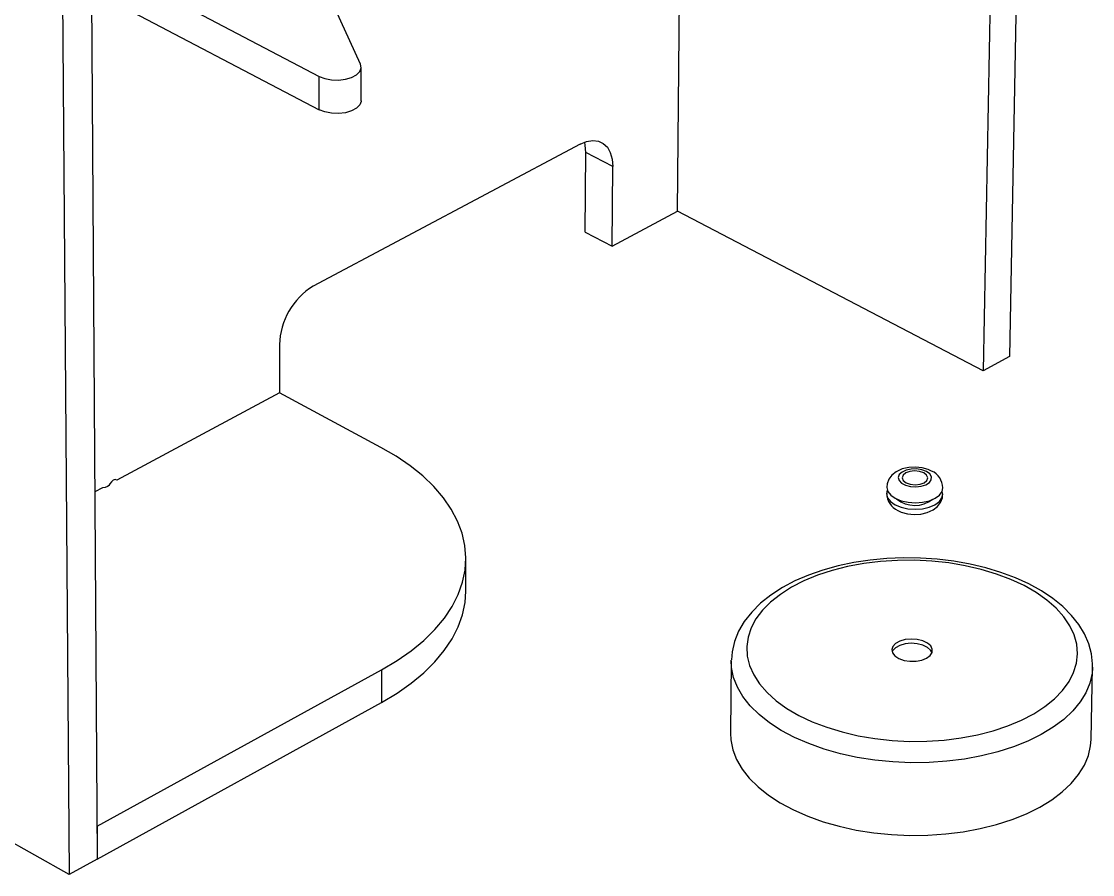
# Model space of a CAD drawing. Extents: x 0 to 159, y 0 to 236.
# Drawn here: x 100.2 to 137.35, y 101.65 to 131.25 of the extents above; entities that cross this region are included whole.
import ezdxf

# ---------------------------------------------------------------- set-up
doc = ezdxf.new("R2010")
doc.units = 0
doc.layers.get('0').update_dxf_attribs({"linetype": 'CONTINUOUS'})

msp = doc.modelspace()

# ---------------------------------------------------------------- linework, layer by layer
at = {"color": 7, "linetype": 'CONTINUOUS'}
for p, q in [((135.287, 213.264), (133.564, 119.124)), ((136.233, 212.405), (134.468, 119.622)), ((111.962, 129.758), (109.021, 136.233)), ((102.612, 135.764), (102.833, 102.19)), ((101.61, 135.252), (101.859, 101.653)), ((122.958, 124.664), (123.063, 135.487)), ((102.972, 133.306), (110.533, 129.34)), ((102.979, 132.153), (110.533, 128.181)), ((110.533, 128.181), (110.533, 129.34)), ((111.984, 128.496), (111.985, 129.655)), ((119.579, 126.99), (110.323, 122.062)), ((119.759, 123.933), (119.779, 126.698)), ((120.711, 126.211), (119.779, 126.698)), ((120.689, 123.445), (120.711, 126.211)), ((120.689, 123.445), (122.958, 124.664)), ((133.564, 119.124), (122.958, 124.664)), ((119.759, 123.933), (120.689, 123.445)), ((109.154, 120.038), (109.156, 118.362)), ((134.468, 119.622), (133.564, 119.124)), ((109.156, 118.362), (103.516, 115.339)), ((112.667, 116.472), (109.156, 118.362)), ((103.505, 115.345), (103.516, 115.339)), ((103.013, 115.069), (102.749, 114.927)), ((115.616, 111.48), (115.62, 112.604)), ((124.823, 109.069), (124.795, 106.561)), ((124.823, 109.069), (124.824, 109.091)), ((102.826, 103.328), (112.697, 108.754)), ((112.697, 108.754), (112.695, 107.624)), ((137.301, 106.334), (137.355, 108.844)), ((137.355, 108.844), (137.354, 108.817)), ((102.833, 102.19), (112.695, 107.624)), ((102.826, 103.328), (102.833, 102.19)), ((101.859, 101.653), (99.478, 102.993)), ((102.833, 102.19), (101.859, 101.653))]:
    msp.add_line(p, q, dxfattribs=at)
for points in [[(110.533, 129.34), (110.728, 129.264), (110.957, 129.22), (111.201, 129.211), (111.439, 129.239), (111.652, 129.301), (111.822, 129.393), (111.936, 129.506), (111.984, 129.631), (111.962, 129.758)], [(111.984, 128.496), (111.983, 128.472), (111.935, 128.347), (111.821, 128.233), (111.651, 128.142), (111.438, 128.079), (111.2, 128.051), (110.957, 128.06), (110.728, 128.104), (110.533, 128.181)], [(119.579, 126.99), (119.802, 127.083), (120.016, 127.118), (120.213, 127.094), (120.385, 127.014), (120.525, 126.879), (120.628, 126.695), (120.691, 126.47), (120.711, 126.211)], [(119.779, 126.698), (119.759, 126.956), (119.74, 127.047)], [(112.697, 108.754), (113.234, 109.074), (113.724, 109.415), (114.162, 109.776), (114.546, 110.154), (114.874, 110.547), (115.145, 110.953), (115.355, 111.368), (115.505, 111.79), (115.594, 112.217), (115.62, 112.645), (115.585, 113.073), (115.488, 113.498), (115.331, 113.916), (115.114, 114.326), (114.838, 114.724), (114.507, 115.11), (114.122, 115.479), (113.684, 115.831), (113.198, 116.163), (112.667, 116.472)], [(131.773, 115.651), (131.657, 115.703), (131.44, 115.764), (131.21, 115.788), (130.978, 115.776), (130.753, 115.724), (130.542, 115.627), (130.393, 115.51), (130.288, 115.37), (130.227, 115.212), (130.218, 115.094)], [(131.593, 115.634), (131.436, 115.694), (131.253, 115.723), (131.064, 115.719), (130.888, 115.682), (130.746, 115.616), (130.652, 115.528), (130.617, 115.428), (130.644, 115.326), (130.731, 115.234), (130.868, 115.161), (131.041, 115.116), (131.229, 115.103), (131.415, 115.123), (131.576, 115.176), (131.695, 115.254), (131.76, 115.349), (131.764, 115.452), (131.706, 115.55), (131.593, 115.634)], [(131.5, 115.583), (131.355, 115.635), (131.184, 115.654), (131.015, 115.636), (130.874, 115.584), (130.78, 115.507), (130.75, 115.415), (130.787, 115.323), (130.886, 115.245), (131.032, 115.193), (131.203, 115.174), (131.372, 115.192), (131.514, 115.244), (131.607, 115.322), (131.637, 115.414), (131.6, 115.505), (131.5, 115.583)], [(103.265, 115.205), (103.265, 115.204), (103.245, 115.152), (103.19, 115.108), (103.109, 115.079), (103.013, 115.069)], [(103.516, 115.339), (103.458, 115.353), (103.39, 115.333), (103.322, 115.28), (103.265, 115.204), (103.238, 115.148)], [(130.235, 114.987), (130.209, 114.856), (130.247, 114.719), (130.35, 114.591), (130.509, 114.482), (130.714, 114.397), (130.951, 114.344), (131.205, 114.326), (131.457, 114.343), (131.69, 114.396), (131.889, 114.479), (132.04, 114.589), (132.132, 114.716), (132.16, 114.853), (132.141, 114.944)], [(130.213, 115.094), (130.213, 115.08), (130.251, 114.943), (130.353, 114.816), (130.512, 114.706), (130.718, 114.622), (130.955, 114.568), (131.208, 114.55), (131.46, 114.567), (131.694, 114.62), (131.893, 114.704), (132.043, 114.813), (132.136, 114.94), (132.164, 115.062)], [(130.598, 114.282), (130.714, 114.229), (130.931, 114.167), (131.162, 114.143), (131.394, 114.156), (131.62, 114.207), (131.831, 114.304), (131.98, 114.422), (132.085, 114.562), (132.146, 114.721), (132.154, 114.836)], [(137.347, 108.812), (137.354, 108.961), (137.315, 109.314), (137.223, 109.66), (137.077, 109.998), (136.879, 110.327), (136.628, 110.644), (136.327, 110.946), (135.977, 111.231), (135.582, 111.495), (135.148, 111.735), (134.678, 111.949), (134.178, 112.136), (133.652, 112.295), (133.105, 112.425), (132.541, 112.525), (131.965, 112.594), (131.382, 112.632), (130.797, 112.64), (130.214, 112.616), (129.638, 112.561), (129.075, 112.476), (128.528, 112.36), (128.002, 112.214), (127.502, 112.039), (127.032, 111.836), (126.596, 111.606), (126.197, 111.349), (125.841, 111.066), (125.533, 110.76), (125.276, 110.434), (125.075, 110.092), (124.932, 109.74), (124.849, 109.384), (124.828, 109.096)], [(132.209, 106.318), (132.795, 106.391), (133.362, 106.498), (133.904, 106.638), (134.415, 106.808), (134.888, 107.007), (135.32, 107.232), (135.704, 107.482), (136.038, 107.752), (136.316, 108.041), (136.537, 108.345), (136.698, 108.66), (136.798, 108.984), (136.834, 109.312), (136.808, 109.64), (136.72, 109.967), (136.57, 110.286), (136.36, 110.596), (136.093, 110.893), (135.772, 111.174), (135.4, 111.436), (134.982, 111.675), (134.521, 111.89), (134.024, 112.077), (133.496, 112.236), (132.941, 112.365), (132.367, 112.461), (131.779, 112.524), (131.184, 112.554), (130.587, 112.55), (129.997, 112.512), (129.418, 112.44), (128.857, 112.336), (128.32, 112.2), (127.813, 112.033), (127.342, 111.839), (126.911, 111.618), (126.525, 111.373), (126.189, 111.106), (125.905, 110.821), (125.679, 110.521), (125.511, 110.208), (125.404, 109.886), (125.359, 109.559), (125.377, 109.23), (125.458, 108.903), (125.601, 108.581), (125.804, 108.268), (126.066, 107.968), (126.383, 107.683), (126.753, 107.418), (127.171, 107.174), (127.632, 106.955), (128.133, 106.763), (128.666, 106.6), (129.226, 106.469), (129.807, 106.37), (130.403, 106.305), (131.006, 106.274), (131.61, 106.278), (132.209, 106.318)], [(112.695, 107.624), (113.232, 107.945), (113.721, 108.287), (114.159, 108.648), (114.543, 109.027), (114.871, 109.421), (115.141, 109.827), (115.351, 110.242), (115.501, 110.665), (115.589, 111.093), (115.616, 111.48)], [(131.232, 109.054), (131.43, 109.09), (131.598, 109.157), (131.722, 109.249), (131.79, 109.357), (131.796, 109.472), (131.74, 109.584), (131.627, 109.682), (131.467, 109.759), (131.273, 109.807), (131.064, 109.822), (130.858, 109.802), (130.672, 109.75), (130.524, 109.67), (130.427, 109.569), (130.389, 109.456), (130.414, 109.342), (130.5, 109.235), (130.638, 109.146), (130.817, 109.083), (131.021, 109.051), (131.232, 109.054)], [(131.788, 109.347), (131.738, 109.436), (131.625, 109.534), (131.464, 109.611), (131.271, 109.659), (131.062, 109.674), (130.855, 109.654), (130.67, 109.602), (130.522, 109.522), (130.425, 109.421), (130.402, 109.376)], [(124.795, 106.561), (124.807, 106.326), (124.876, 105.983), (125.007, 105.646), (125.199, 105.315), (125.449, 104.996), (125.755, 104.692), (126.114, 104.405), (126.524, 104.138), (126.978, 103.895), (127.474, 103.677), (128.006, 103.487), (128.569, 103.327), (129.157, 103.198), (129.764, 103.102), (130.385, 103.04), (131.012, 103.012), (131.639, 103.02), (132.26, 103.061)], [(132.26, 103.061), (132.869, 103.137), (133.46, 103.247), (134.026, 103.389), (134.562, 103.561), (135.063, 103.763), (135.522, 103.992), (135.937, 104.245), (136.302, 104.52), (136.615, 104.815), (136.872, 105.126), (137.07, 105.45), (137.208, 105.784), (137.284, 106.124), (137.301, 106.334)]]:
    msp.add_lwpolyline(points, dxfattribs=at)
at = {"color": 8, "linetype": 'CONTINUOUS'}
for points in [[(132.304, 105.582), (131.682, 105.54), (131.053, 105.533), (130.425, 105.561), (129.803, 105.622), (129.195, 105.718), (128.606, 105.846), (128.042, 106.006), (127.508, 106.195), (127.011, 106.412), (126.556, 106.655), (126.146, 106.921), (125.786, 107.207), (125.479, 107.51), (125.228, 107.828), (125.036, 108.157), (124.905, 108.494), (124.835, 108.835), (124.823, 109.069)], [(137.354, 108.817), (137.338, 108.634), (137.262, 108.295), (137.123, 107.962), (136.925, 107.639), (136.668, 107.33), (136.355, 107.036), (135.989, 106.762), (135.573, 106.509), (135.112, 106.281), (134.611, 106.08), (134.074, 105.908), (133.507, 105.767), (132.915, 105.658), (132.304, 105.582)]]:
    msp.add_lwpolyline(points, dxfattribs=at)
at = {"color": 7, "linetype": 'CONTINUOUS'}
for centre, radius, start, end in [((111.608, 119.97), 2.455, 121.5513, 178.4058), ((131.508, 115.058), 0.649, 0.463, 65.8684), ((130.864, 114.873), 0.648, 180.4103, 245.7631), ((131.194, 115.479), 1.02, 231.4988, 307.4758)]:
    msp.add_arc(centre, radius, start, end, dxfattribs=at)

doc.saveas('drawing.dxf')
